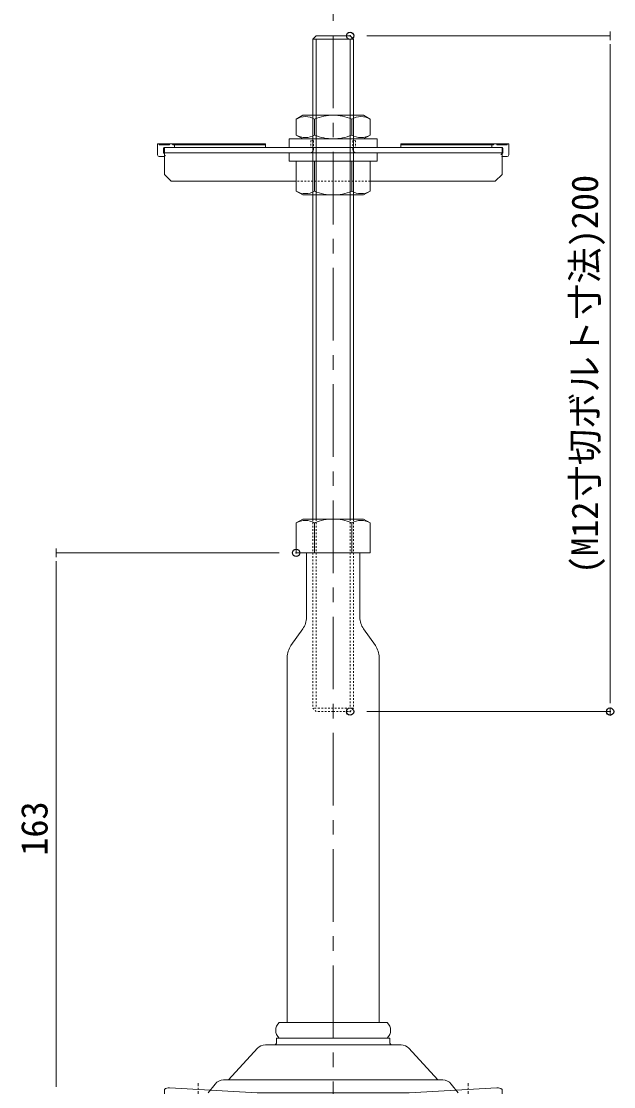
# Model space of a CAD drawing. Units: millimetres, scale not verified. Extents: x -849 to 851, y -136 to 149.
# Drawn here: x 263.9 to 299, y -102.5 to -39.5 of the extents above; entities that cross this region are included whole.
import ezdxf
from ezdxf.enums import TextEntityAlignment as Align

# ---------------------------------------------------------------- set-up
doc = ezdxf.new("R2010")
doc.units = ezdxf.units.MM
doc.header["$LTSCALE"] = 0.86
doc.header["$PDMODE"] = 32
doc.header["$PDSIZE"] = 0.43
doc.linetypes.add('CHAIN1', pattern=[8, 5, -1, 1, -1])
doc.linetypes.add('DASHED1', pattern=[1.8, 1.2, -0.6])
for name, color, linetype, lineweight in [('0-0_一般', 4, 'Continuous', 9), ('0-1_A10_通り芯寸法', 1, 'Continuous', 9), ('0-2_0', 2, 'Continuous', 9), ('0-4_外形線2', 2, 'CHAIN1', 9)]:
    doc.layers.add(name, color=color, linetype=linetype, lineweight=lineweight)
doc.layers.add('0-3_DEFPOINTS', color=7, linetype='Continuous')
doc.layers.add('0-6_作図', color=7, linetype='Continuous')
doc.styles.add('ＭＳ ゴシック', font='')
doc.styles.get('ＭＳ ゴシック').set_extended_font_data('MS Gothic')

# ---------------------------------------------------------------- blocks, each defined once
blk = doc.blocks.new('グループ-220-1')
at = {"layer": '0-0_一般', "color": 2, "linetype": 'CHAIN1'}
for p, q in [((15081.37, -49116.91), (15081.37, -49063.41)), ((15481.37, -49116.91), (15481.37, -49063.41))]:
    blk.add_line(p, q, dxfattribs=at)
at = {"layer": '0-2_0'}
for p, q in [((15241.87, -48280.41), (15241.87, -48375.76)), ((15281.37, -48280.41), (15241.87, -48280.41)), ((15281.37, -48280.41), (15320.87, -48280.41)), ((15320.87, -48280.41), (15320.87, -48375.76)), ((15236.34, -48393.11), (15218.9, -48417.71)), ((15326.4, -48393.11), (15343.84, -48417.71)), ((15213.37, -48975.41), (15213.37, -48435.06)), ((15349.37, -48975.41), (15349.37, -48435.06)), ((15281.37, -48975.41), (15201.37, -48975.41)), ((15281.37, -48975.41), (15361.37, -48975.41)), ((15126.37, -49060.41), (15169.11, -49013.62)), ((15281.37, -49008.41), (15180.92, -49008.41)), ((15197.37, -49005.91), (15197.37, -48998.41)), ((15197.37, -48998.41), (15281.37, -48998.41)), ((15281.37, -48998.41), (15201.37, -48998.41)), ((15281.37, -48998.41), (15361.37, -48998.41)), ((15365.37, -48998.41), (15281.37, -48998.41)), ((15281.37, -49008.41), (15381.81, -49008.41)), ((15365.37, -49005.91), (15365.37, -48998.41)), ((15436.37, -49060.41), (15393.63, -49013.62)), ((15281.37, -49060.41), (15119.12, -49060.41)), ((15281.37, -49060.41), (15443.61, -49060.41)), ((15031.37, -49074.41), (15031.37, -49095.41)), ((15106.56, -49066.5), (15096.37, -49079.41)), ((15393.87, -49079.41), (15523.9, -49071.92)), ((15456.17, -49066.5), (15466.37, -49079.41)), ((15531.37, -49074.41), (15531.37, -49095.41)), ((15167.95, -49095.38), (15037.92, -49087.89)), ((15281.37, -49079.41), (15393.87, -49079.41)), ((15394.79, -49095.38), (15524.82, -49087.89)), ((15281.37, -49095.41), (15031.37, -49095.41)), ((15281.37, -49095.41), (15531.37, -49095.41))]:
    blk.add_line(p, q, dxfattribs=at)
blk.add_lwpolyline([(15281.37, -49079.41), (15168.87, -49079.41), (15038.84, -49071.92)], dxfattribs=at)
for centre, radius, start, end in [((15211.87, -48375.76), 30, 324.65985, 0), ((15350.87, -48375.76), 30, 180, 215.34015), ((15243.37, -48435.06), 30, 144.65975, 179.99995), ((15319.37, -48435.06), 30, 0.00005, 35.34025), ((15212.09, -48986.91), 15.72, 133.00287, 226.99713), ((15350.64, -48986.91), 15.72, 313.00287, 46.99713), ((15180.92, -49024.41), 16, 90, 137.5895), ((15194.87, -49005.91), 2.5, 270, 0), ((15367.87, -49005.91), 2.5, 180, 270), ((15381.81, -49024.41), 16, 42.4105, 90), ((15119.12, -49076.41), 16, 90, 141.70984), ((15443.61, -49076.41), 16, 38.29016, 90), ((15038.23, -49082.53), 10.63, 86.70166, 130.18983), ((15524.51, -49082.53), 10.63, 49.81017, 93.29834), ((15038.23, -49098.53), 10.63, 91.85444, 130.18983), ((15524.51, -49098.53), 10.63, 49.81017, 88.14556)]:
    blk.add_arc(centre, radius, start, end, dxfattribs=at)
blk = doc.blocks.new('_DOT')
at = {"layer": '0-2_0', "color": 7}
for p, q in [((-2.5, 0), (-5, 0)), ((-1.25, 0), (1.25, 0))]:
    blk.add_line(p, q, dxfattribs=at)
blk = doc.blocks.new('グループ-221-1')
at = {"layer": '0-0_一般', "color": 2}
for p, q in [((15281.37, -47515.41), (15256.37, -47515.41)), ((15281.37, -47515.41), (15306.37, -47515.41)), ((15251.37, -47520.41), (15251.37, -48230.41)), ((15311.37, -47520.41), (15251.37, -47520.41)), ((15256.37, -47520.41), (15256.37, -48230.41)), ((15306.37, -47520.41), (15306.37, -48230.41)), ((15311.37, -47520.41), (15311.37, -48230.41))]:
    blk.add_line(p, q, dxfattribs=at)
at = {"layer": '0-0_一般', "color": 2, "linetype": 'DASHED1'}
for p, q in [((15251.37, -48230.41), (15251.37, -48510.41)), ((15256.37, -48230.41), (15256.37, -48510.41)), ((15306.37, -48230.41), (15306.37, -48510.41)), ((15311.37, -48230.41), (15311.37, -48510.41)), ((15311.37, -48510.41), (15251.37, -48510.41)), ((15281.37, -48515.41), (15256.37, -48515.41)), ((15281.37, -48515.41), (15306.37, -48515.41))]:
    blk.add_line(p, q, dxfattribs=at)
at = {"layer": '0-1_A10_通り芯寸法', "color": 7}
for p, q in [((15256.37, -47515.41), (15251.37, -47520.41)), ((15306.37, -47515.41), (15311.37, -47520.41))]:
    blk.add_line(p, q, dxfattribs=at)
at = {"layer": '0-1_A10_通り芯寸法', "color": 7, "linetype": 'DASHED1'}
for p, q in [((15256.37, -48515.41), (15251.37, -48510.41)), ((15306.37, -48515.41), (15311.37, -48510.41))]:
    blk.add_line(p, q, dxfattribs=at)
blk = doc.blocks.new('グループ-222-1')
at = {"layer": '0-2_0'}
for p, q in [((15253.94, -48280.41), (15253.94, -48236.1)), ((15308.79, -48280.41), (15308.79, -48236.1))]:
    blk.add_line(p, q, dxfattribs=at)
blk.add_lwpolyline([(15226.52, -48236.1), (15236.37, -48230.41), (15326.37, -48230.41), (15336.22, -48236.1), (15336.22, -48280.41), (15226.52, -48280.41)], close=True, dxfattribs=at)
for centre, radius, start, end in [((15240.23, -48259.85), 27.42, 60.00001, 119.99999), ((15281.37, -48299.39), 68.98, 66.57346, 113.42654), ((15322.5, -48259.85), 27.42, 60.00001, 119.99999)]:
    blk.add_arc(centre, radius, start, end, dxfattribs=at)
blk = doc.blocks.new('グループ-230-1')
at = {"layer": '0-0_一般'}
for p, q in [((15021.37, -47691.66), (15021.37, -47675.41)), ((15022.87, -47675.41), (15021.37, -47675.41)), ((15181.37, -47675.41), (15022.87, -47675.41)), ((15024.62, -47676.91), (15038.12, -47676.91)), ((15030.13, -47689.16), (15030.13, -47681.41)), ((15181.37, -47680.41), (15031.13, -47680.41)), ((15039.87, -47675.41), (15042.87, -47675.41)), ((15044.62, -47676.91), (15046.37, -47676.91)), ((15046.37, -47676.91), (15046.37, -47680.41)), ((15181.37, -47676.91), (15046.37, -47676.91)), ((15181.37, -47675.41), (15181.37, -47680.41)), ((15030.13, -47694.16), (15023.87, -47694.16))]:
    blk.add_line(p, q, dxfattribs=at)
for centre, radius, start, end in [((15023.12, -47676.16), 0.75, 0, 90), ((15024.62, -47676.16), 0.75, 180, 270), ((15031.13, -47681.41), 1, 90, 180), ((15030.13, -47691.66), 2.5, 60.20343, 90), ((15038.12, -47676.16), 0.75, 270, 0), ((15039.62, -47676.16), 0.75, 90, 180), ((15043.12, -47676.16), 0.75, 0, 90), ((15044.62, -47676.16), 0.75, 180, 270), ((15023.87, -47691.66), 2.5, 180, 270), ((15030.13, -47691.66), 2.5, 270, 299.79657)]:
    blk.add_arc(centre, radius, start, end, dxfattribs=at)
at = {"layer": '0-0_一般', "linetype": 'DASHED1'}
blk.add_arc((15030.13, -47691.66), 2.5, 299.79657, 60.20343, dxfattribs=at)
blk = doc.blocks.new('グループ-231-1')
at = {"layer": '0-0_一般'}
for p, q in [((15381.37, -47675.41), (15381.37, -47680.41)), ((15381.37, -47675.41), (15539.87, -47675.41)), ((15381.37, -47676.91), (15516.37, -47676.91)), ((15381.37, -47680.41), (15531.61, -47680.41)), ((15518.12, -47676.91), (15516.37, -47676.91)), ((15516.37, -47676.91), (15516.37, -47680.41)), ((15522.87, -47675.41), (15519.87, -47675.41)), ((15538.12, -47676.91), (15524.62, -47676.91)), ((15532.61, -47689.16), (15532.61, -47681.41)), ((15539.87, -47675.41), (15541.37, -47675.41)), ((15541.37, -47691.66), (15541.37, -47675.41)), ((15532.61, -47694.16), (15538.87, -47694.16))]:
    blk.add_line(p, q, dxfattribs=at)
for centre, radius, start, end in [((15518.12, -47676.16), 0.75, 270, 0), ((15519.62, -47676.16), 0.75, 90, 180), ((15523.12, -47676.16), 0.75, 0, 90), ((15524.62, -47676.16), 0.75, 180, 270), ((15532.61, -47691.66), 2.5, 90, 119.79657), ((15531.61, -47681.41), 1, 0, 90), ((15538.12, -47676.16), 0.75, 270, 0), ((15539.62, -47676.16), 0.75, 90, 180), ((15532.61, -47691.66), 2.5, 240.20343, 270), ((15538.87, -47691.66), 2.5, 270, 0)]:
    blk.add_arc(centre, radius, start, end, dxfattribs=at)
at = {"layer": '0-0_一般', "linetype": 'DASHED1'}
blk.add_arc((15532.61, -47691.66), 2.5, 119.79657, 240.20343, dxfattribs=at)
blk = doc.blocks.new('グループ-232-1')
at = {"layer": '0-0_一般', "linetype": 'DASHED1'}
for p, q in [((15248.37, -47670.41), (15248.37, -47679.66)), ((15252.12, -47670.41), (15248.37, -47670.41)), ((15310.62, -47670.41), (15314.37, -47670.41)), ((15314.37, -47670.41), (15314.37, -47679.66))]:
    blk.add_line(p, q, dxfattribs=at)
at = {"layer": '0-0_一般'}
for p, q in [((15031.37, -47680.41), (15031.37, -47720.41)), ((15031.37, -47680.41), (15281.37, -47680.41)), ((15031.37, -47688.41), (15247.12, -47688.41)), ((15043.37, -47688.41), (15045.11, -47688.41)), ((15247.62, -47680.41), (15216.37, -47680.41)), ((15531.37, -47680.41), (15281.37, -47680.41)), ((15315.12, -47680.41), (15346.37, -47680.41)), ((15531.37, -47688.41), (15315.62, -47688.41)), ((15519.37, -47688.41), (15517.63, -47688.41)), ((15531.37, -47680.41), (15531.37, -47720.41)), ((15031.37, -47720.41), (15041.37, -47730.41)), ((15531.37, -47720.41), (15521.37, -47730.41)), ((15041.37, -47730.41), (15226.52, -47730.41)), ((15521.37, -47730.41), (15336.22, -47730.41))]:
    blk.add_line(p, q, dxfattribs=at)
at = {"layer": '0-0_一般', "color": 7, "linetype": 'DASHED1'}
blk.add_line((15336.22, -47730.41), (15226.52, -47730.41), dxfattribs=at)
at = {"layer": '0-0_一般', "linetype": 'DASHED1'}
for points in [[(15252.12, -47683.41), (15252.12, -47670.41), (15248.37, -47670.41)], [(15310.62, -47683.41), (15310.62, -47670.41), (15314.37, -47670.41)]]:
    blk.add_lwpolyline(points, dxfattribs=at)
at = {"layer": '0-0_一般'}
for centre, radius, start, end in [((15247.12, -47683.41), 5, 270, 0), ((15247.62, -47679.66), 0.75, 270, 0), ((15315.62, -47683.41), 5, 180, 270), ((15315.12, -47679.66), 0.75, 180, 270)]:
    blk.add_arc(centre, radius, start, end, dxfattribs=at)
at = {"layer": '0-2_0', "color": 4}
for p, q in [((15253.94, -47662.22), (15253.94, -47638.6)), ((15308.79, -47662.22), (15308.79, -47638.6)), ((15216.37, -47667.91), (15216.37, -47680.41)), ((15281.37, -47667.91), (15216.37, -47667.91)), ((15281.37, -47667.91), (15346.37, -47667.91)), ((15346.37, -47667.91), (15346.37, -47680.41)), ((15281.37, -47700.91), (15226.52, -47700.91)), ((15253.94, -47700.91), (15253.94, -47745.22)), ((15281.37, -47700.91), (15336.22, -47700.91)), ((15308.79, -47700.91), (15308.79, -47745.22))]:
    blk.add_line(p, q, dxfattribs=at)
for points in [[(15226.52, -47638.6), (15236.37, -47632.91), (15281.37, -47632.91), (15326.37, -47632.91), (15336.22, -47638.6), (15336.22, -47662.22), (15326.37, -47667.91), (15281.37, -47667.91), (15236.37, -47667.91), (15226.52, -47662.22)], [(15346.37, -47667.91), (15216.37, -47667.91), (15216.37, -47680.41), (15346.37, -47680.41)], [(15346.37, -47688.41), (15216.37, -47688.41), (15216.37, -47700.91), (15346.37, -47700.91)], [(15226.52, -47745.22), (15236.37, -47750.91), (15281.37, -47750.91), (15326.37, -47750.91), (15336.22, -47745.22), (15336.22, -47700.91), (15226.52, -47700.91)]]:
    blk.add_lwpolyline(points, close=True, dxfattribs=at)
for centre, radius, start, end in [((15240.23, -47662.35), 27.42, 60.00001, 119.99999), ((15281.37, -47701.89), 68.98, 90, 113.42654), ((15281.37, -47701.89), 68.98, 66.57346, 90), ((15322.5, -47662.35), 27.42, 60.00001, 119.99999), ((15240.23, -47638.47), 27.42, 240.00001, 299.99999), ((15281.37, -47598.93), 68.98, 246.57346, 270), ((15281.37, -47598.93), 68.98, 270, 293.42654), ((15322.5, -47638.47), 27.42, 240.00001, 299.99999), ((15240.23, -47721.47), 27.42, 240.00001, 299.99999), ((15281.37, -47681.93), 68.98, 246.57346, 270), ((15281.37, -47681.93), 68.98, 270, 293.42654), ((15322.5, -47721.47), 27.42, 240.00001, 299.99999)]:
    blk.add_arc(centre, radius, start, end, dxfattribs=at)
at = {"layer": '0-0_一般'}
for name in ['グループ-230-1', 'グループ-231-1']:
    blk.add_blockref(name, (0, 0), dxfattribs=at)

msp = doc.modelspace()

# ---------------------------------------------------------------- linework, layer by layer
at = {"layer": '0-1_A10_通り芯寸法'}
for p, q in [((284.3603, -40.3238), (298.7599, -40.3238)), ((298.7599, -41.3237), (298.7599, -79.3238)), ((279.1663, -70.9238), (265.9606, -70.9238)), ((265.9606, -71.9237), (265.9606, -102.5238)), ((284.3603, -80.3238), (298.7599, -80.3238))]:
    msp.add_line(p, q, dxfattribs=at)
at = {"layer": '0-3_DEFPOINTS'}
for p in [(283.3603, -40.3238), (280.1663, -70.9238), (283.3603, -80.3238), (298.7599, -80.3238)]:
    msp.add_point(p, dxfattribs=at)
at = {"layer": '0-4_外形線2'}
msp.add_line((282.3603, -106.5238), (282.3603, -35.3238), dxfattribs=at)

# ---------------------------------------------------------------- block references
at = {"layer": '0-1_A10_通り芯寸法', "xscale": 0.1999878, "yscale": 0.1999878}
for p, rotation in [((298.7599, -40.3238), 90), ((265.9606, -70.9238), 90), ((298.7599, -80.3238), 270)]:
    msp.add_blockref('_DOT', p, dxfattribs=dict(at, rotation=rotation))
at = {"layer": '0-4_外形線2', "xscale": 0.04, "yscale": 0.04}
for name in ['グループ-221-1', 'グループ-222-1', 'グループ-220-1']:
    msp.add_blockref(name, (-328.8944, 1860.2927), dxfattribs=at)
at = {"layer": '0-6_作図', "xscale": 0.04, "yscale": 0.04}
msp.add_blockref('グループ-232-1', (-328.8944, 1860.2927), dxfattribs=at)

# ---------------------------------------------------------------- texts
at = {"layer": '0-1_A10_通り芯寸法', "style": 'ＭＳ ゴシック'}
for s, p in [('(M12寸切ボルト寸法)200', (298.5202, -72.1762)), ('163', (265.9181, -88.8532))]:
    msp.add_text(s, height=1.576, rotation=90, dxfattribs=at).set_placement(p, align=Align.BOTTOM_LEFT)

doc.saveas('drawing.dxf')
